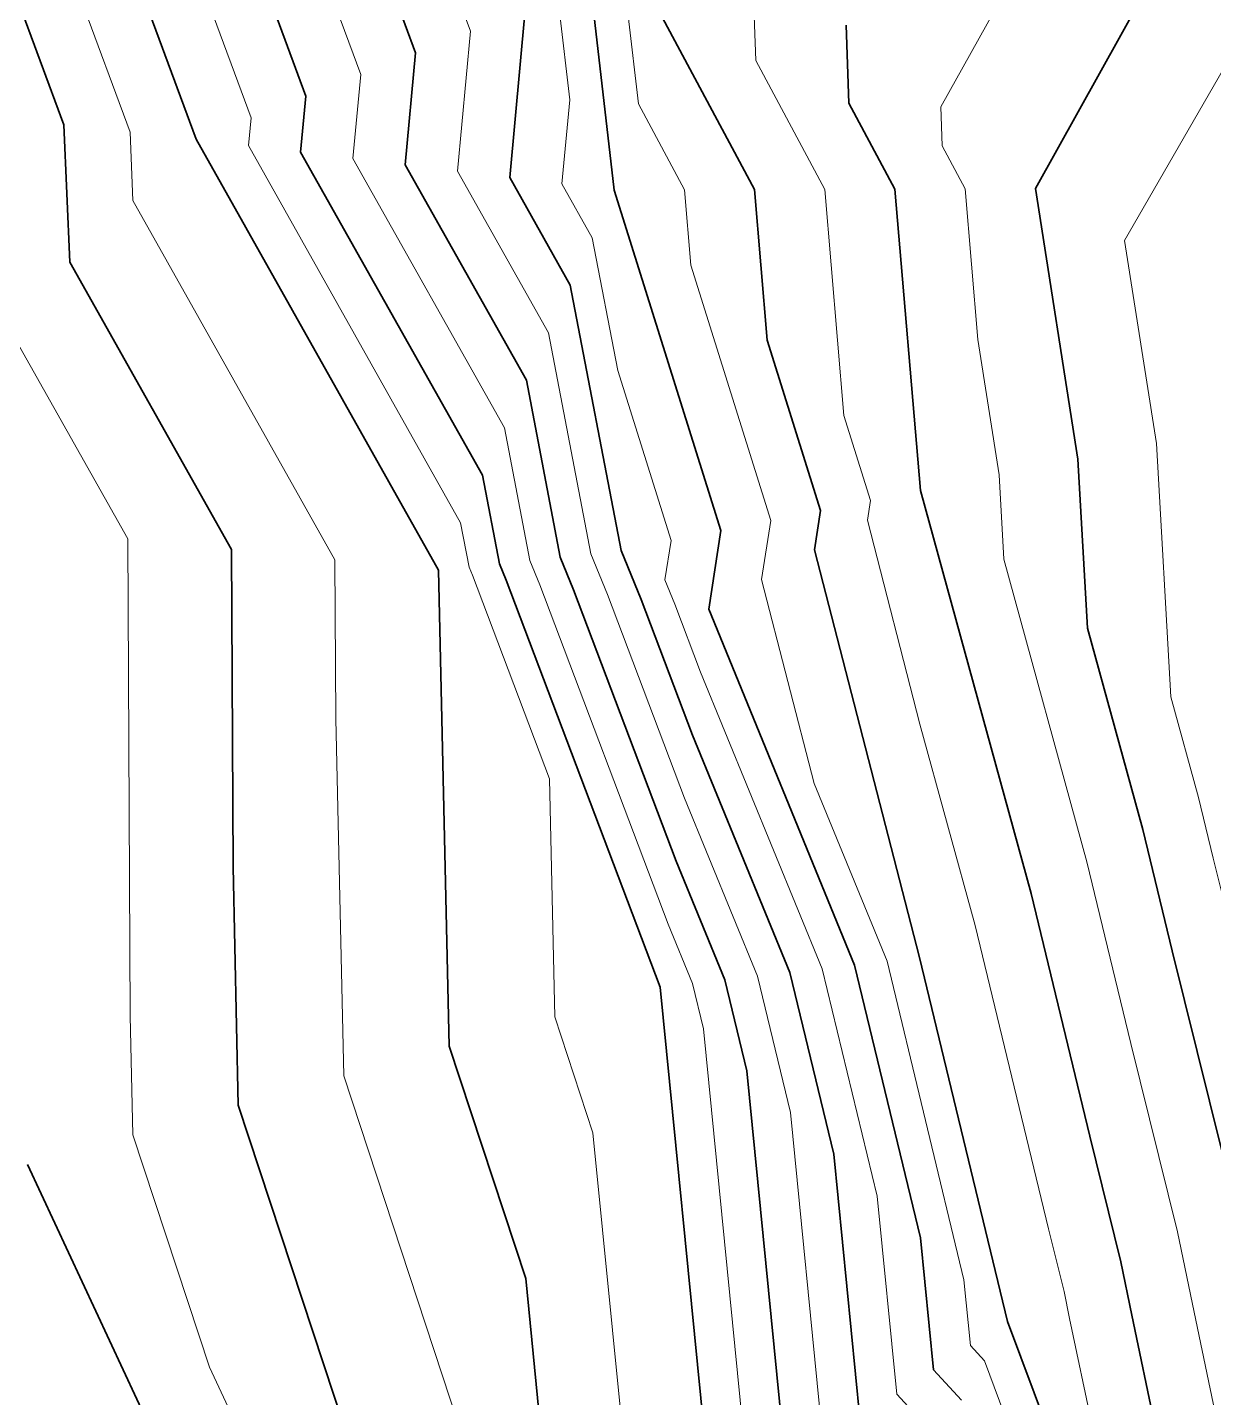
# Model space of a CAD drawing. Header units: millimetres. Extents: x -861324 to 439029, y -308065 to 694685.
# Drawn here: x -17433 to -178, y 142086 to 162013 of the extents above; entities that cross this region are included whole.
import ezdxf

# ---------------------------------------------------------------- set-up
doc = ezdxf.new("R2010")
doc.units = ezdxf.units.MM
doc.layers.add('C-TOPO-MAJR', color=7, linetype='Continuous', lineweight=35)
doc.layers.add('C-TOPO-MINR', color=7, linetype='Continuous', lineweight=9)

msp = doc.modelspace()

# ---------------------------------------------------------------- linework, layer by layer
at = {"layer": 'C-TOPO-MAJR'}
for p, q in [((-2771, 159669), (1912, 168071)), ((-14978, 160386), (-16821, 165369)), ((-16901, 160594), (-18283, 164330)), ((-13382, 161014), (-14611, 164336)), ((-11787, 161642), (-12401, 163303)), ((-10417, 159830), (-10192, 162270)), ((-8897, 159645), (-9193, 162212)), ((-6855, 159653), (-8195, 162154)), ((-5483, 160911), (-5524, 162046)), ((-11937, 160015), (-11787, 161642)), ((-13458, 160200), (-13382, 161014)), ((-4813, 159661), (-5483, 160911)), ((-16817, 158600), (-16901, 160594)), ((-11451, 154117), (-14978, 160386)), ((-10813, 155499), (-13458, 160200)), ((-10174, 156881), (-11937, 160015)), ((-9536, 158263), (-10417, 159830)), ((-7345, 154696), (-8897, 159645)), ((-6670, 157462), (-6855, 159653)), ((-4443, 155278), (-4813, 159661)), ((-2154, 155732), (-2771, 159669)), ((-14466, 154421), (-16817, 158600)), ((-8796, 154404), (-9536, 158263)), ((-5894, 154987), (-6670, 157462)), ((-9681, 154309), (-10174, 156881)), ((-2013, 153277), (-2154, 155732)), ((-10566, 154213), (-10813, 155499)), ((-2832, 149415), (-4443, 155278)), ((-5983, 154416), (-5894, 154987)), ((-7523, 153554), (-7345, 154696)), ((-14442, 149798), (-14466, 154421)), ((-9487, 153835), (-9681, 154309)), ((-8505, 153694), (-8796, 154404)), ((-4456, 148485), (-5983, 154416)), ((-11297, 147196), (-11451, 154117)), ((-10469, 153976), (-10566, 154213)), ((-8230, 148056), (-10469, 153976)), ((-7994, 149888), (-9487, 153835)), ((-7759, 151721), (-8505, 153694)), ((-5400, 148377), (-7523, 153554)), ((-1208, 150346), (-2013, 153277)), ((-6343, 148270), (-7759, 151721)), ((-781, 148582), (-1208, 150346)), ((-7286, 148163), (-7994, 149888)), ((-14365, 146337), (-14442, 149798)), ((-1980, 145888), (-2832, 149415)), ((-3178, 143193), (-4456, 148485)), ((124, 144931), (-781, 148582)), ((-5704, 145624), (-6343, 148270)), ((-4441, 144409), (-5400, 148377)), ((-7470, 140379), (-8230, 148056)), ((-6967, 146840), (-7286, 148163)), ((-10183, 143817), (-11297, 147196)), ((-6397, 141082), (-6967, 146840)), ((-12136, 139578), (-14365, 146337)), ((-1527, 144062), (-1980, 145888)), ((-13557, 137172), (-17433, 145478)), ((-5324, 141786), (-5704, 145624)), ((-4251, 142490), (-4441, 144409)), ((-1367, 143283), (-1527, 144062)), ((-9803, 139978), (-10183, 143817)), ((-415, 138746), (-1367, 143283)), ((-664, 136486), (-3178, 143193)), ((-3846, 142051), (-4251, 142490))]:
    msp.add_line(p, q, dxfattribs=at)
at = {"layer": 'C-TOPO-MINR'}
for p, q in [((-4147, 160858), (-635, 167159)), ((-15939, 160490), (-17552, 164849)), ((-14180, 160700), (-15716, 164852)), ((-12585, 161328), (-13506, 163819)), ((-6839, 161532), (-6901, 163235)), ((-1472, 158912), (890, 163021)), ((-10989, 161956), (-11296, 162786)), ((-9544, 160957), (-9692, 162241)), ((-8546, 160899), (-8694, 162183)), ((-11177, 159923), (-10989, 161956)), ((-5834, 159657), (-6839, 161532)), ((-12698, 160108), (-12585, 161328)), ((-9657, 159738), (-9544, 160957)), ((-7876, 159649), (-8546, 160899)), ((-4127, 160290), (-4147, 160858)), ((-14218, 160293), (-14180, 160700)), ((-15898, 159493), (-15939, 160490)), ((-11132, 154808), (-14218, 160293)), ((-3792, 159665), (-4127, 160290)), ((-10493, 156190), (-12698, 160108)), ((-9855, 157572), (-11177, 159923)), ((-9216, 158954), (-9657, 159738)), ((-7783, 158553), (-7876, 159649)), ((-5556, 156370), (-5834, 159657)), ((-3607, 157474), (-3792, 159665)), ((-12959, 154269), (-15898, 159493)), ((-8846, 157025), (-9216, 158954)), ((-1010, 155960), (-1472, 158912)), ((-6619, 154841), (-7783, 158553)), ((-15973, 154573), (-17737, 157707)), ((-9238, 154357), (-9855, 157572)), ((-3299, 155505), (-3607, 157474)), ((-8070, 154550), (-8846, 157025)), ((-5168, 155133), (-5556, 156370)), ((-10123, 154261), (-10493, 156190)), ((-798, 152277), (-1010, 155960)), ((-3228, 154278), (-3299, 155505)), ((-5213, 154847), (-5168, 155133)), ((-6753, 153985), (-6619, 154841)), ((-4450, 151881), (-5213, 154847)), ((-11009, 154165), (-11132, 154808)), ((-15937, 147638), (-15973, 154573)), ((-8159, 153979), (-8070, 154550)), ((-12947, 151957), (-12959, 154269)), ((-9978, 153906), (-10123, 154261)), ((-8996, 153765), (-9238, 154357)), ((-2020, 149880), (-3228, 154278)), ((-10960, 154047), (-11009, 154165)), ((-9840, 151086), (-10960, 154047)), ((-8112, 148972), (-9978, 153906)), ((-8014, 153624), (-8159, 153979)), ((-5990, 151019), (-6753, 153985)), ((-7876, 150805), (-8996, 153765)), ((-7641, 152637), (-8014, 153624)), ((-5871, 148324), (-7641, 152637)), ((-396, 150811), (-798, 152277)), ((-12831, 146767), (-12947, 151957)), ((-3644, 148950), (-4450, 151881)), ((-9763, 147626), (-9840, 151086)), ((-4928, 148431), (-5990, 151019)), ((-6815, 148216), (-7876, 150805)), ((-182, 149929), (-396, 150811)), ((-1381, 147235), (-2020, 149880)), ((949, 145366), (-182, 149929)), ((-7758, 148109), (-8112, 148972)), ((-2579, 144541), (-3644, 148950)), ((-5072, 145017), (-5871, 148324)), ((-3809, 143801), (-4928, 148431)), ((-7598, 147448), (-7758, 148109)), ((-6335, 146232), (-6815, 148216)), ((-15899, 145908), (-15937, 147638)), ((-9206, 145936), (-9763, 147626)), ((-6934, 140731), (-7598, 147448)), ((-702, 144497), (-1381, 147235)), ((-11160, 141697), (-12831, 146767)), ((-5860, 141434), (-6335, 146232)), ((-14785, 142528), (-15899, 145908)), ((-8637, 140178), (-9206, 145936)), ((-4787, 142138), (-5072, 145017)), ((-2352, 143628), (-2579, 144541)), ((-462, 143328), (-702, 144497)), ((-3714, 142842), (-3809, 143801)), ((-2272, 143238), (-2352, 143628)), ((966, 136523), (-462, 143328)), ((-1796, 140970), (-2272, 143238)), ((-3512, 142622), (-3714, 142842)), ((-12846, 138375), (-14785, 142528)), ((-1417, 137033), (-3512, 142622)), ((-4180, 141480), (-4787, 142138))]:
    msp.add_line(p, q, dxfattribs=at)

doc.saveas('drawing.dxf')
